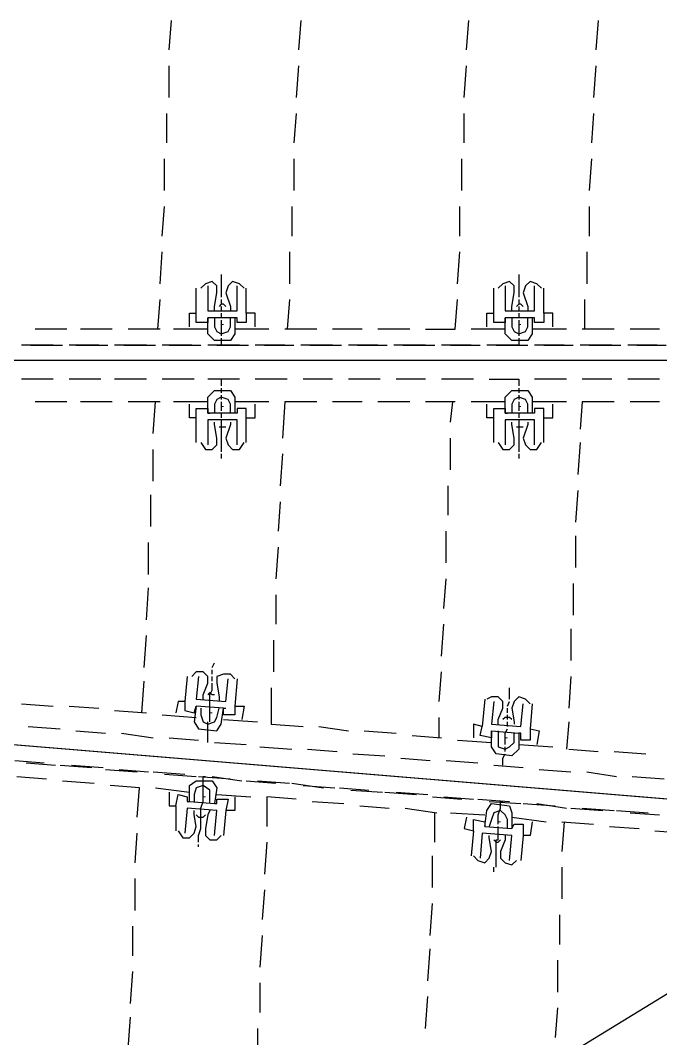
# Model space of a CAD drawing. Header units: millimetres. Extents: x -45 to 90, y -17 to 16.
# Drawn here: x 47.361 to 48.654, y -2.12 to -0.064 of the extents above; entities that cross this region are included whole.
import ezdxf

# ---------------------------------------------------------------- set-up
doc = ezdxf.new("R2010")
doc.units = ezdxf.units.MM
doc.layers.add('PDF_Geometry', color=7, linetype='Continuous')

msp = doc.modelspace()

# ---------------------------------------------------------------- linework, layer by layer
at = {"color": 2}
for p, q in [((0, -0.75), (53.4325, -0.75)), ((40.7692, -0.9801), (53.4212, -2.0305))]:
    msp.add_line(p, q, dxfattribs=at)
at = {"color": 1}
msp.add_line((44.7642, -4.4158), (49.2328, -1.6828), dxfattribs=at)
msp.add_lwpolyline([(41.9915, -1.0816), (49.2328, -1.6828)], dxfattribs=at)
at = {"layer": 'PDF_Geometry', "lineweight": 25}
for points in [[(47.6611, -0.1238), (47.6657, -0.0642)], [(47.927, -0.0642), (47.9224, -0.1238)], [(48.2616, -0.1238), (48.2662, -0.0642)], [(48.5275, -0.0642), (48.5227, -0.1238)], [(47.6611, -0.22), (47.6611, -0.1559)], [(47.9224, -0.1559), (47.9178, -0.22)], [(48.257, -0.22), (48.2616, -0.1559)], [(48.5227, -0.1559), (48.5183, -0.22)], [(47.6565, -0.3117), (47.6565, -0.2521)], [(47.9178, -0.2521), (47.9132, -0.3117)], [(48.257, -0.3117), (48.257, -0.2521)], [(48.5183, -0.2521), (48.5137, -0.3117)], [(47.6519, -0.408), (47.6519, -0.3438)], [(47.9132, -0.3438), (47.9132, -0.408)], [(48.2524, -0.408), (48.2524, -0.3438)], [(48.5137, -0.3438), (48.5091, -0.408)], [(47.6473, -0.4997), (47.6519, -0.4401)], [(47.9086, -0.4401), (47.9086, -0.4997)], [(48.2479, -0.4997), (48.2479, -0.4401)], [(48.5091, -0.4401), (48.5091, -0.4997)], [(47.6428, -0.5959), (47.6473, -0.5318)], [(47.904, -0.5318), (47.904, -0.5959)], [(48.2433, -0.5959), (48.2479, -0.5318)], [(48.5046, -0.5318), (48.5046, -0.5959)], [(47.7528, -0.6509), (47.7528, -0.6418), (47.7574, -0.6143), (47.7574, -0.6005), (47.7482, -0.5914), (47.7344, -0.5959), (47.7253, -0.6051)], [(47.7665, -0.5776), (47.7665, -0.5822), (47.7665, -0.5868), (47.7665, -0.5959), (47.7665, -0.6005), (47.7665, -0.6097), (47.7665, -0.6143), (47.7665, -0.6234)], [(47.8124, -0.6051), (47.8032, -0.5959), (47.7894, -0.5914), (47.7803, -0.6005), (47.7757, -0.6143), (47.7849, -0.6418), (47.7849, -0.6509)], [(48.3533, -0.6509), (48.3533, -0.6418), (48.3579, -0.6143), (48.3579, -0.6005), (48.3487, -0.5914), (48.335, -0.5959), (48.3258, -0.6051)], [(48.367, -0.5776), (48.367, -0.5822), (48.367, -0.5868), (48.367, -0.5959), (48.367, -0.6005), (48.367, -0.6097), (48.367, -0.6143), (48.367, -0.6234)], [(48.4129, -0.6051), (48.4037, -0.5959), (48.39, -0.5914), (48.3808, -0.6005), (48.3762, -0.6143), (48.3854, -0.6418), (48.3854, -0.6509)], [(47.7023, -0.683), (47.7023, -0.6555), (47.7161, -0.6555), (47.7161, -0.6051)], [(47.739, -0.6005), (47.739, -0.6509), (47.7986, -0.6509), (47.7986, -0.6005)], [(47.8351, -0.683), (47.8351, -0.6555), (47.8169, -0.6555), (47.8169, -0.6051)], [(48.3029, -0.683), (48.3029, -0.6555), (48.3166, -0.6555), (48.3166, -0.6051)], [(48.3395, -0.6005), (48.3395, -0.6509), (48.3991, -0.6509), (48.3991, -0.6005)], [(48.4358, -0.683), (48.4358, -0.6555), (48.4175, -0.6555), (48.4175, -0.6051)], [(47.6382, -0.6876), (47.6428, -0.628)], [(47.7757, -0.6418), (47.7711, -0.6372), (47.7665, -0.6372), (47.7619, -0.6418)], [(47.7665, -0.628), (47.7665, -0.6372)], [(47.904, -0.628), (47.8995, -0.6876)], [(48.1789, -0.6876), (48.2387, -0.6876), (48.2433, -0.628)], [(48.3762, -0.6418), (48.3716, -0.6372), (48.367, -0.6372), (48.3625, -0.6418)], [(48.367, -0.628), (48.367, -0.6372)], [(48.5, -0.628), (48.5, -0.6876)], [(47.8169, -0.6555), (47.8169, -0.6739), (47.7986, -0.6739), (47.7986, -0.6645), (47.794, -0.6645), (47.794, -0.6968), (47.7849, -0.7105), (47.7528, -0.7105), (47.739, -0.6968), (47.739, -0.6645), (47.739, -0.6739), (47.7161, -0.6739), (47.7161, -0.6555)], [(47.7665, -0.6418), (47.7665, -0.6509)], [(47.7665, -0.6555), (47.7665, -0.6645)], [(48.4175, -0.6555), (48.4175, -0.6739), (48.3991, -0.6739), (48.3991, -0.6645), (48.3945, -0.6645), (48.3945, -0.6968), (48.3854, -0.7105), (48.3533, -0.7105), (48.3395, -0.6968), (48.3395, -0.6645), (48.3395, -0.6739), (48.3166, -0.6739), (48.3166, -0.6555)], [(48.367, -0.6418), (48.367, -0.6509)], [(48.367, -0.6555), (48.367, -0.6645)], [(47.794, -0.6645), (47.739, -0.6645)], [(47.7528, -0.6645), (47.7528, -0.683), (47.7574, -0.6922), (47.7665, -0.6968), (47.7803, -0.6922), (47.7849, -0.683), (47.7849, -0.6645)], [(47.7665, -0.6693), (47.7665, -0.6784), (47.7665, -0.6876), (47.7665, -0.6922), (47.7665, -0.7014)], [(48.3945, -0.6645), (48.3395, -0.6645)], [(48.3533, -0.6645), (48.3533, -0.683), (48.3579, -0.6922), (48.367, -0.6968), (48.3808, -0.6922), (48.3854, -0.683), (48.3854, -0.6645)], [(48.367, -0.6693), (48.367, -0.6784), (48.367, -0.6876), (48.367, -0.6922), (48.367, -0.7014)], [(47.4548, -0.6876), (47.3906, -0.6876)], [(47.5465, -0.6876), (47.4823, -0.6876)], [(47.6428, -0.6876), (47.5786, -0.6876)], [(47.739, -0.6876), (47.6703, -0.6876)], [(47.8628, -0.6876), (47.794, -0.6876)], [(47.9591, -0.6876), (47.8949, -0.6876)], [(48.0507, -0.6876), (47.9911, -0.6876)], [(48.147, -0.6876), (48.0828, -0.6876)], [(48.3395, -0.6876), (48.2708, -0.6876)], [(48.4633, -0.6876), (48.3945, -0.6876)], [(48.5596, -0.6876), (48.4954, -0.6876)], [(48.6513, -0.6876), (48.5917, -0.6876)], [(47.7665, -0.706), (47.7665, -0.7197)], [(48.367, -0.706), (48.367, -0.7197), (48.3029, -0.7197)], [(47.4273, -0.7197), (47.3631, -0.7197)], [(47.3815, -0.7197), (47.4456, -0.7197)], [(47.519, -0.7197), (47.4594, -0.7197)], [(47.4731, -0.7197), (47.5373, -0.7197)], [(47.6152, -0.7197), (47.5511, -0.7197)], [(47.5694, -0.7197), (47.6336, -0.7197)], [(47.7069, -0.7197), (47.6473, -0.7197)], [(47.6611, -0.7197), (47.7253, -0.7197)], [(47.8032, -0.7197), (47.739, -0.7197)], [(47.7574, -0.7197), (47.8215, -0.7197)], [(47.8949, -0.7197), (47.8351, -0.7197)], [(47.8536, -0.7197), (47.9132, -0.7197)], [(47.9911, -0.7197), (47.927, -0.7197)], [(47.9453, -0.7197), (48.0095, -0.7197)], [(48.0828, -0.7197), (48.0232, -0.7197)], [(48.0416, -0.7197), (48.1012, -0.7197)], [(48.1789, -0.7197), (48.1149, -0.7197)], [(48.1333, -0.7197), (48.1974, -0.7197)], [(48.2708, -0.7197), (48.2112, -0.7197)], [(48.2295, -0.7197), (48.2891, -0.7197)], [(48.3212, -0.7197), (48.3854, -0.7197)], [(48.4587, -0.7197), (48.3991, -0.7197)], [(48.4175, -0.7197), (48.4771, -0.7197)], [(48.555, -0.7197), (48.4908, -0.7197)], [(48.5091, -0.7197), (48.5733, -0.7197)], [(48.6467, -0.7197), (48.5871, -0.7197)], [(48.6054, -0.7197), (48.665, -0.7197)], [(47.4273, -0.7885), (47.3631, -0.7885)], [(47.5236, -0.7885), (47.4594, -0.7885)], [(47.6152, -0.7885), (47.5511, -0.7885)], [(47.7115, -0.7885), (47.6473, -0.7885)], [(47.8032, -0.7885), (47.739, -0.7885)], [(47.7665, -0.7885), (47.7665, -0.8022)], [(47.8995, -0.7885), (47.8351, -0.7885)], [(47.9911, -0.7885), (47.9315, -0.7885)], [(48.0874, -0.7885), (48.0232, -0.7885)], [(48.1789, -0.7885), (48.1195, -0.7885)], [(48.2754, -0.7885), (48.2112, -0.7885)], [(48.3074, -0.7885), (48.367, -0.7885), (48.367, -0.8022)], [(48.4633, -0.7885), (48.3991, -0.7885)], [(48.555, -0.7885), (48.4954, -0.7885)], [(48.6513, -0.7885), (48.5871, -0.7885)], [(47.8169, -0.8664), (47.8169, -0.8481), (47.7986, -0.8481), (47.7986, -0.8572), (47.794, -0.8572), (47.739, -0.8572), (47.739, -0.8251), (47.7528, -0.8114), (47.7849, -0.8114), (47.794, -0.8251), (47.794, -0.8572)], [(47.7665, -0.8068), (47.7665, -0.816)], [(47.7665, -0.8206), (47.7665, -0.8297)], [(48.4175, -0.8664), (48.4175, -0.8481), (48.3991, -0.8481), (48.3991, -0.8572), (48.3945, -0.8572), (48.3395, -0.8572), (48.3395, -0.8251), (48.3533, -0.8114), (48.3854, -0.8114), (48.3945, -0.8251), (48.3945, -0.8572)], [(48.367, -0.8068), (48.367, -0.816)], [(48.367, -0.8206), (48.367, -0.8297)], [(47.4548, -0.8343), (47.3906, -0.8343)], [(47.5465, -0.8343), (47.4823, -0.8343)], [(47.6428, -0.8343), (47.5786, -0.8343)], [(47.629, -0.8985), (47.6336, -0.8343)], [(47.739, -0.8343), (47.6703, -0.8343)], [(47.7161, -0.9168), (47.7161, -0.8664), (47.7023, -0.8664), (47.7023, -0.8389)], [(47.7849, -0.8572), (47.7849, -0.8389), (47.7803, -0.8297), (47.7665, -0.8251), (47.7574, -0.8297), (47.7528, -0.8389), (47.7528, -0.8572)], [(47.7665, -0.8343), (47.7665, -0.8435), (47.7665, -0.8526)], [(47.8628, -0.8343), (47.794, -0.8343)], [(47.8169, -0.9168), (47.8169, -0.8664), (47.8351, -0.8664), (47.8351, -0.8389)], [(47.9591, -0.8343), (47.8949, -0.8343), (47.8903, -0.9077)], [(48.0507, -0.8343), (47.9911, -0.8343)], [(48.147, -0.8343), (48.0828, -0.8343)], [(48.2387, -0.8343), (48.1789, -0.8343)], [(48.2295, -0.8756), (48.2341, -0.8343)], [(48.3395, -0.8343), (48.2708, -0.8343)], [(48.3166, -0.9168), (48.3166, -0.8664), (48.3029, -0.8664), (48.3029, -0.8389)], [(48.3854, -0.8572), (48.3854, -0.8389), (48.3808, -0.8297), (48.367, -0.8251), (48.3579, -0.8297), (48.3533, -0.8389), (48.3533, -0.8572)], [(48.367, -0.8343), (48.367, -0.8435), (48.367, -0.8526)], [(48.4633, -0.8343), (48.3945, -0.8343)], [(48.4175, -0.9168), (48.4175, -0.8664), (48.4358, -0.8664), (48.4358, -0.8389)], [(48.5596, -0.8343), (48.4954, -0.8343), (48.4908, -0.8893)], [(48.6513, -0.8343), (48.5917, -0.8343)], [(47.7161, -0.8664), (47.7161, -0.8481), (47.739, -0.8481), (47.739, -0.8572), (47.7436, -0.8572)], [(47.7665, -0.8572), (47.7665, -0.8664)], [(48.3166, -0.8664), (48.3166, -0.8481), (48.3395, -0.8481), (48.3395, -0.8572), (48.3441, -0.8572)], [(48.367, -0.8572), (48.367, -0.8664)], [(47.7253, -0.9168), (47.7344, -0.9306), (47.7482, -0.9306), (47.7574, -0.9214), (47.7574, -0.9077), (47.7528, -0.8802), (47.7528, -0.8756)], [(47.7986, -0.9214), (47.7986, -0.871), (47.739, -0.871), (47.739, -0.9214)], [(47.7665, -0.871), (47.7665, -0.8802), (47.7665, -0.8847), (47.7665, -0.8937), (47.7665, -0.8985), (47.7665, -0.9077), (47.7665, -0.9122), (47.7665, -0.9214), (47.7665, -0.926), (47.7665, -0.9352)], [(47.7849, -0.8756), (47.7849, -0.8802), (47.7757, -0.9077), (47.7803, -0.9214), (47.7894, -0.9306), (47.8032, -0.9306), (47.8124, -0.9168)], [(48.3258, -0.9168), (48.335, -0.9306), (48.3487, -0.9306), (48.3579, -0.9214), (48.3579, -0.9077), (48.3533, -0.8802), (48.3533, -0.8756)], [(48.3991, -0.9214), (48.3991, -0.871), (48.3395, -0.871), (48.3395, -0.9214)], [(48.367, -0.871), (48.367, -0.8802), (48.367, -0.8847), (48.367, -0.8937), (48.367, -0.8985), (48.367, -0.9077), (48.367, -0.9122), (48.367, -0.9214), (48.367, -0.926), (48.367, -0.9352)], [(48.3854, -0.8756), (48.3854, -0.8802), (48.3762, -0.9077), (48.3808, -0.9214), (48.39, -0.9306), (48.4037, -0.9306), (48.4129, -0.9168)], [(47.7619, -0.8847), (47.7665, -0.8847), (47.7711, -0.8847), (47.7757, -0.8847)], [(48.3625, -0.8847), (48.367, -0.8847), (48.3716, -0.8847), (48.3762, -0.8847)], [(48.2295, -0.9718), (48.2295, -0.9077)], [(48.4908, -0.9168), (48.4862, -0.981)], [(47.629, -0.9948), (47.629, -0.9306)], [(47.7665, -0.9397), (47.7665, -0.9489)], [(47.8903, -0.9397), (47.8857, -1.0039)], [(48.367, -0.9397), (48.367, -0.9489)], [(48.2249, -1.0635), (48.2249, -1.0039)], [(47.6244, -1.0864), (47.6244, -1.0223)], [(48.4862, -1.0131), (48.4816, -1.0773)], [(47.8857, -1.036), (47.8811, -1.0956)], [(48.2203, -1.1598), (48.2203, -1.0956)], [(48.4816, -1.1048), (48.4816, -1.169)], [(47.6198, -1.1827), (47.6198, -1.1185)], [(47.8811, -1.1277), (47.8765, -1.1919)], [(48.2158, -1.2515), (48.2203, -1.1919)], [(47.6152, -1.2744), (47.6198, -1.2102)], [(48.4771, -1.201), (48.4771, -1.2652)], [(47.8765, -1.224), (47.8765, -1.2836)], [(48.2112, -1.3477), (48.2158, -1.2836)], [(48.4725, -1.2927), (48.4725, -1.3569)], [(47.6107, -1.3707), (47.6152, -1.3065)], [(47.872, -1.3156), (47.872, -1.3798)], [(47.7482, -1.3707), (47.7528, -1.3615)], [(47.7482, -1.3844), (47.7482, -1.3752)], [(47.6978, -1.389), (47.6932, -1.4394), (47.6794, -1.4394), (47.6748, -1.4623)], [(47.7298, -1.4348), (47.7298, -1.4257), (47.739, -1.4027), (47.739, -1.389), (47.7298, -1.3798), (47.7161, -1.3798), (47.7069, -1.389)], [(47.7205, -1.389), (47.7161, -1.4348), (47.7757, -1.4394), (47.7803, -1.3936)], [(47.7482, -1.3982), (47.7482, -1.389)], [(47.794, -1.3936), (47.7849, -1.3844), (47.7711, -1.3844), (47.7574, -1.389), (47.7574, -1.4027), (47.7619, -1.4302), (47.7619, -1.4394)], [(47.7986, -1.3936), (47.794, -1.4486), (47.8124, -1.4486), (47.8078, -1.4761)], [(48.2066, -1.4394), (48.2112, -1.3798)], [(48.4725, -1.389), (48.4679, -1.4532)], [(47.6059, -1.4623), (47.6107, -1.3982)], [(47.7436, -1.4807), (47.7436, -1.4761), (47.7436, -1.4623), (47.7436, -1.4577), (47.7436, -1.4532), (47.7436, -1.444), (47.7436, -1.4394), (47.7436, -1.4302), (47.7436, -1.4257), (47.7482, -1.4165), (47.7482, -1.4119), (47.7482, -1.4027)], [(47.8674, -1.4119), (47.8674, -1.4853), (47.9315, -1.4898)], [(48.3487, -1.4348), (48.3487, -1.4211), (48.3487, -1.4119)], [(47.7528, -1.4257), (47.7482, -1.4257), (47.7436, -1.4211), (47.739, -1.4257)], [(48.2983, -1.4348), (48.2935, -1.4898), (48.2754, -1.4853), (48.2754, -1.5128)], [(48.3258, -1.4853), (48.3258, -1.4761), (48.335, -1.4532), (48.335, -1.4394), (48.3258, -1.4302), (48.312, -1.4302), (48.3029, -1.4348)], [(48.39, -1.444), (48.3808, -1.4348), (48.367, -1.4302), (48.3579, -1.4394), (48.3533, -1.4532), (48.3579, -1.4807), (48.3579, -1.4853)], [(47.3631, -1.444), (47.4273, -1.4486)], [(47.4594, -1.4486), (47.519, -1.4532)], [(47.5511, -1.4577), (47.6152, -1.4623)], [(47.6932, -1.4394), (47.6932, -1.4577), (47.7115, -1.4623), (47.7161, -1.4486), (47.7115, -1.4807), (47.7205, -1.4944), (47.7574, -1.499), (47.7665, -1.4853), (47.7711, -1.4532), (47.7161, -1.4486)], [(47.7253, -1.4532), (47.7253, -1.4667), (47.7298, -1.4807), (47.739, -1.4853), (47.7528, -1.4807), (47.7574, -1.4715), (47.7619, -1.4532)], [(47.794, -1.4486), (47.794, -1.4667), (47.7711, -1.4667), (47.7711, -1.4532), (47.7757, -1.4532)], [(48.3166, -1.4394), (48.312, -1.4853), (48.3716, -1.4898), (48.3762, -1.444)], [(48.3441, -1.4486), (48.3487, -1.4394)], [(48.3441, -1.4623), (48.3441, -1.4532)], [(48.3945, -1.444), (48.39, -1.4944), (48.4081, -1.499), (48.4037, -1.5265)], [(47.6473, -1.4667), (47.7161, -1.4715)], [(47.7711, -1.4761), (47.8399, -1.4807)], [(48.2066, -1.5128), (48.2066, -1.4715)], [(48.3533, -1.4761), (48.3487, -1.4715), (48.3395, -1.4715), (48.335, -1.4761)], [(48.3441, -1.4761), (48.3441, -1.4667)], [(47.3767, -1.4898), (47.441, -1.4944)], [(47.4731, -1.499), (47.5327, -1.5036)], [(47.739, -1.5219), (47.739, -1.5082), (47.739, -1.5036), (47.739, -1.4944), (47.739, -1.4898), (47.739, -1.4807)], [(47.9636, -1.4898), (48.0232, -1.499)], [(48.0553, -1.499), (48.1195, -1.5036)], [(48.39, -1.4944), (48.39, -1.5173), (48.3716, -1.5173), (48.3716, -1.5036), (48.367, -1.5036), (48.367, -1.5357), (48.3533, -1.5494), (48.3212, -1.5448), (48.312, -1.5311), (48.312, -1.499), (48.312, -1.5128), (48.2891, -1.5082), (48.2935, -1.4898)], [(48.312, -1.499), (48.367, -1.5036)], [(48.3258, -1.499), (48.3258, -1.5173), (48.3258, -1.5311), (48.3395, -1.5357), (48.3487, -1.5311), (48.3579, -1.5219), (48.3579, -1.5036)], [(48.3395, -1.5265), (48.3395, -1.5128), (48.3395, -1.5082), (48.3395, -1.5036), (48.3441, -1.4944)], [(48.3441, -1.4898), (48.3441, -1.4807)], [(48.4679, -1.4807), (48.4633, -1.5357)], [(47.5648, -1.5036), (47.629, -1.5128)], [(47.6611, -1.5128), (47.7205, -1.5173)], [(48.1516, -1.5082), (48.2112, -1.5128)], [(48.2433, -1.5173), (48.312, -1.5219)], [(47.7528, -1.5219), (47.8169, -1.5265)], [(47.8445, -1.5311), (47.9086, -1.5357)], [(47.9407, -1.5357), (48.0003, -1.5403)], [(48.3395, -1.5403), (48.3395, -1.5311)], [(48.367, -1.5265), (48.4358, -1.5311)], [(48.4679, -1.5357), (48.5275, -1.5403)], [(48.5596, -1.5403), (48.6238, -1.5448)], [(47.3494, -1.5586), (47.409, -1.5632)], [(48.0324, -1.5448), (48.0966, -1.5494)], [(48.1287, -1.554), (48.1883, -1.5586)], [(48.2203, -1.5586), (48.2845, -1.5632)], [(48.335, -1.5678), (48.335, -1.5586), (48.335, -1.554), (48.3395, -1.5448)], [(47.3723, -1.5632), (47.4319, -1.5678)], [(47.441, -1.5678), (47.5052, -1.5724)], [(47.464, -1.5678), (47.5281, -1.5724)], [(47.5327, -1.5769), (47.5969, -1.5813)], [(47.5602, -1.5769), (47.6198, -1.5813)], [(47.629, -1.5813), (47.6932, -1.5861)], [(48.3166, -1.5678), (48.3762, -1.5724)], [(48.4081, -1.5769), (48.4725, -1.5813)], [(48.5046, -1.5813), (48.5642, -1.5907)], [(47.354, -1.5907), (47.4135, -1.5953)], [(47.4456, -1.5999), (47.5098, -1.6044)], [(47.6519, -1.5861), (47.7161, -1.5907)], [(47.6748, -1.6503), (47.6794, -1.6274), (47.6978, -1.6319), (47.6978, -1.6411), (47.7023, -1.6411), (47.7023, -1.609), (47.7161, -1.5999), (47.7482, -1.5999), (47.7574, -1.6136), (47.7528, -1.6457)], [(47.7205, -1.5907), (47.7849, -1.5953)], [(47.7205, -1.7236), (47.7205, -1.7099), (47.7253, -1.6959), (47.7253, -1.6824), (47.7253, -1.6686), (47.7253, -1.6549), (47.7298, -1.6411), (47.7298, -1.6319), (47.7298, -1.6182), (47.7298, -1.6044), (47.7298, -1.5907), (47.7344, -1.5907)], [(47.7482, -1.5907), (47.8078, -1.5999)], [(47.8169, -1.5999), (47.8765, -1.6044)], [(47.8399, -1.5999), (47.904, -1.6044)], [(48.5962, -1.5907), (48.6604, -1.5953)], [(47.5969, -1.6732), (47.6015, -1.6136), (47.5419, -1.609)], [(47.6336, -1.6136), (47.7023, -1.6228)], [(47.6611, -1.6228), (47.6611, -1.6503), (47.6748, -1.6503), (47.6748, -1.7007)], [(47.7436, -1.6457), (47.7436, -1.6274), (47.7436, -1.6182), (47.7298, -1.609), (47.7161, -1.6136), (47.7115, -1.6274), (47.7115, -1.6411)], [(47.9086, -1.6044), (47.9728, -1.6136)], [(47.9315, -1.609), (47.9957, -1.6136)], [(48.0049, -1.6136), (48.0643, -1.6182)], [(48.0278, -1.6182), (48.092, -1.6228)], [(48.0966, -1.6228), (48.1608, -1.6274)], [(48.1195, -1.6228), (48.1837, -1.6274)], [(47.7023, -1.6411), (47.7528, -1.6457), (47.7574, -1.6457), (47.7574, -1.6365), (47.7803, -1.6365), (47.7757, -1.6595)], [(47.7574, -1.6274), (47.8261, -1.6319)], [(47.794, -1.6319), (47.794, -1.6595), (47.7757, -1.6595), (47.7711, -1.7099)], [(47.9178, -1.6365), (47.8582, -1.6319), (47.8582, -1.6915)], [(47.9497, -1.6411), (48.0141, -1.6457)], [(48.1928, -1.6319), (48.2524, -1.6365)], [(48.2158, -1.6319), (48.2754, -1.6365)], [(48.2845, -1.6365), (48.3487, -1.6411)], [(48.3074, -1.6411), (48.3716, -1.6457)], [(48.3258, -1.687), (48.3258, -1.6824), (48.3258, -1.6686), (48.3304, -1.6549), (48.3304, -1.6411), (48.335, -1.6411)], [(47.6794, -1.7007), (47.6886, -1.7145), (47.7023, -1.7145), (47.7115, -1.7053), (47.7161, -1.6915), (47.7115, -1.6686), (47.7115, -1.6595)], [(47.7528, -1.7099), (47.7574, -1.6595), (47.6978, -1.6549), (47.6932, -1.7053)], [(47.7436, -1.6595), (47.739, -1.6686), (47.7344, -1.6959), (47.7344, -1.7099), (47.7436, -1.719), (47.7574, -1.719), (47.7665, -1.7099)], [(48.0462, -1.6503), (48.1057, -1.6549)], [(48.1378, -1.6549), (48.202, -1.664)], [(48.1974, -1.7236), (48.1974, -1.664)], [(48.2295, -1.664), (48.2983, -1.6686)], [(48.2754, -1.7007), (48.2754, -1.6778), (48.2983, -1.6824), (48.2983, -1.6915), (48.3029, -1.6595), (48.312, -1.6457), (48.3487, -1.6503), (48.3533, -1.664), (48.3533, -1.6959), (48.3579, -1.687), (48.3762, -1.687), (48.3762, -1.7099)], [(48.3441, -1.6959), (48.3441, -1.6778), (48.3395, -1.6686), (48.3304, -1.6595), (48.3166, -1.664), (48.312, -1.6778), (48.3074, -1.6915)], [(48.3762, -1.6457), (48.4404, -1.6503)], [(48.4037, -1.6457), (48.4633, -1.6549)], [(48.4725, -1.6549), (48.5367, -1.6595)], [(48.4954, -1.6549), (48.5596, -1.6595)], [(48.5642, -1.6595), (48.6283, -1.664)], [(48.5917, -1.664), (48.6513, -1.6686)], [(47.7161, -1.6686), (47.7205, -1.6732), (47.7298, -1.6732), (47.7344, -1.6686)], [(48.2616, -1.6732), (48.257, -1.6959), (48.2754, -1.7007), (48.2708, -1.7511)], [(48.3533, -1.6732), (48.4221, -1.6824)], [(48.3945, -1.6824), (48.39, -1.7099), (48.3762, -1.7099), (48.3716, -1.7603)], [(48.4587, -1.6824), (48.4541, -1.742)], [(48.4541, -1.6824), (48.5183, -1.687)], [(47.5923, -1.7649), (47.5969, -1.7053)], [(48.3487, -1.7603), (48.3533, -1.7099), (48.2935, -1.7053), (48.2891, -1.7557)], [(48.2983, -1.6915), (48.3533, -1.6959)], [(48.3212, -1.7741), (48.3212, -1.7603), (48.3212, -1.7465), (48.3212, -1.7328), (48.3212, -1.719), (48.3258, -1.719), (48.3258, -1.7053), (48.3258, -1.6915)], [(48.5504, -1.6915), (48.61, -1.6959)], [(48.6421, -1.7007), (48.7063, -1.7053)], [(47.8582, -1.7236), (47.8536, -1.7878)], [(48.2754, -1.7511), (48.2845, -1.7603), (48.2983, -1.7649), (48.3074, -1.7557), (48.312, -1.742), (48.3074, -1.7145), (48.3074, -1.7099)], [(48.3166, -1.719), (48.3212, -1.7236), (48.3258, -1.7236), (48.3304, -1.719)], [(48.3395, -1.7099), (48.3395, -1.719), (48.3304, -1.742), (48.3304, -1.7557), (48.3395, -1.7649), (48.3533, -1.7695), (48.3625, -1.7603)], [(47.7205, -1.7328), (47.7205, -1.7282)], [(48.1928, -1.8153), (48.1928, -1.7511)], [(48.3166, -1.7832), (48.3166, -1.7741)], [(48.4541, -1.7741), (48.4541, -1.8382)], [(47.5923, -1.8612), (47.5923, -1.797)], [(47.8536, -1.8199), (47.849, -1.8795)], [(48.1883, -1.9116), (48.1928, -1.8474)], [(48.4496, -1.8703), (48.4496, -1.9299)], [(47.5877, -1.9528), (47.5877, -1.8932)], [(47.849, -1.9116), (47.8445, -1.9758)], [(48.1837, -2.0033), (48.1883, -1.9391)], [(48.445, -1.962), (48.445, -2.0262)], [(47.5832, -2.0491), (47.5877, -1.9849)], [(47.8445, -2.0078), (47.8445, -2.0674)], [(48.1789, -2.0995), (48.1837, -2.0353)], [(48.445, -2.0583), (48.4404, -2.1179)], [(47.5786, -2.1408), (47.5832, -2.0766)], [(47.8399, -2.0995), (47.8399, -2.1637)]]:
    msp.add_lwpolyline(points, dxfattribs=at)
at = {"layer": 'PDF_Geometry', "lineweight": 9}
for points in [[(47.7665, -0.6784), (47.7711, -0.6784)], [(48.367, -0.6784), (48.3716, -0.6784)], [(47.7665, -0.7197), (47.7711, -0.7197)], [(48.367, -0.7197), (48.3716, -0.7197)], [(47.7665, -0.8435), (47.7711, -0.8435)], [(48.367, -0.8435), (48.3716, -0.8435)], [(47.7436, -1.4623), (47.7482, -1.4623)], [(48.3395, -1.5128), (48.3441, -1.5128)], [(47.7298, -1.5907), (47.7344, -1.5907)], [(47.7298, -1.6319), (47.7344, -1.6319)], [(48.3304, -1.6411), (48.335, -1.6411)], [(48.3258, -1.6824), (48.3304, -1.6824)]]:
    msp.add_lwpolyline(points, dxfattribs=at)

doc.saveas('drawing.dxf')
